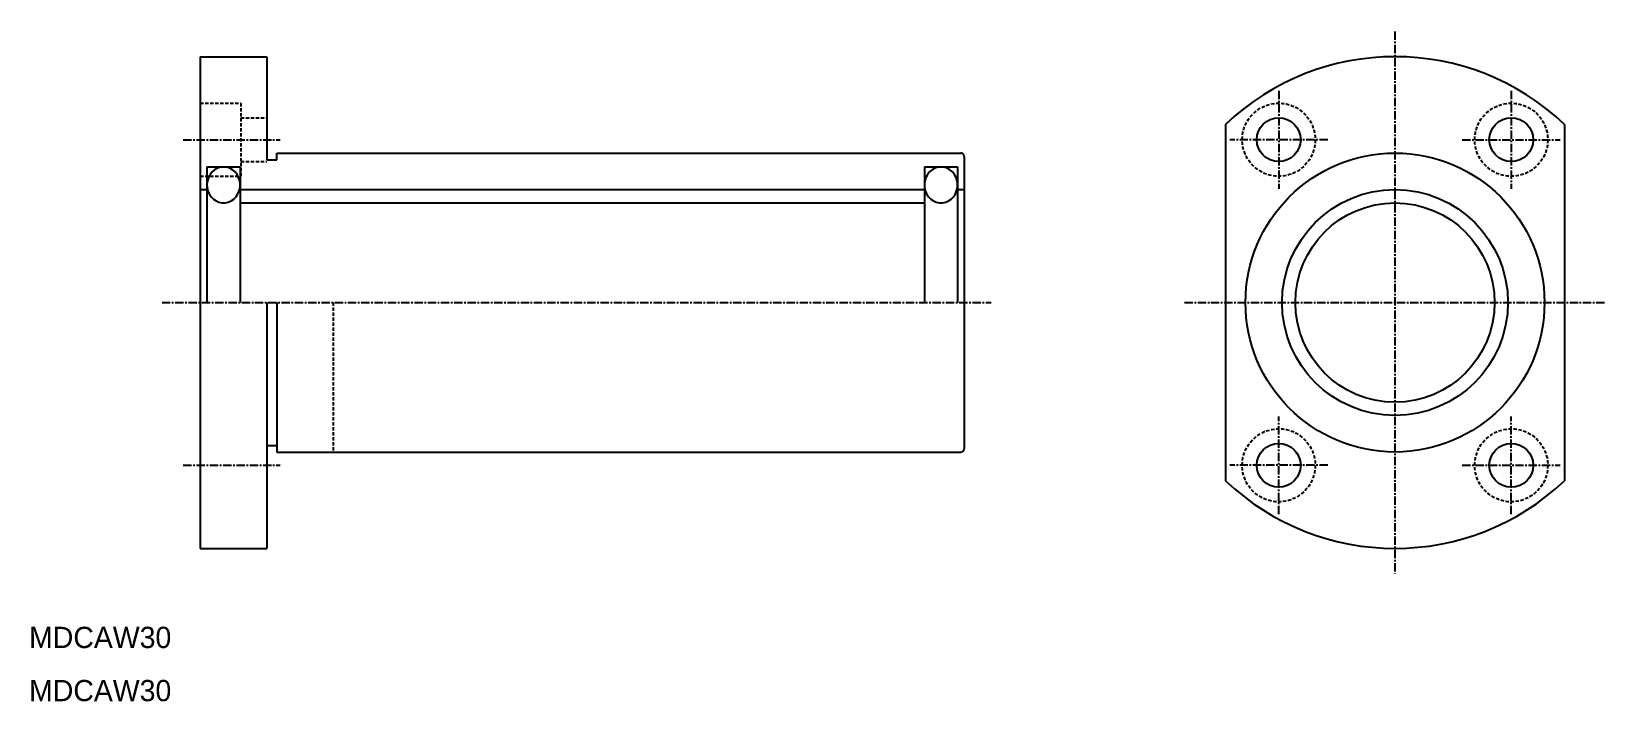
# Model space of a CAD drawing. Extents: x 10 to 247, y 10 to 111.
import ezdxf

# ---------------------------------------------------------------- set-up
doc = ezdxf.new("R2010")
doc.units = 0
doc.linetypes.add('CENTER', pattern=[2, 1.25, -0.25, 0.25, -0.25])
doc.linetypes.add('DASHED', pattern=[0.75, 0.5, -0.25])
doc.layers.get('0').update_dxf_attribs({"linetype": 'CONTINUOUS'})
doc.layers.add('CENTER', color=1, linetype='CENTER')

msp = doc.modelspace()

# ---------------------------------------------------------------- linework, layer by layer
at = {"color": 7, "linetype": 'CONTINUOUS'}
for p, q in [((35.77, 107), (35.77, 33)), ((35.77, 107), (45.77, 107)), ((45.77, 107), (45.77, 91.5)), ((190.12, 96.81), (190.12, 43.19)), ((241.12, 96.81), (241.12, 43.19)), ((47.27, 92.5), (150.27, 92.5)), ((47.27, 91.5), (47.27, 92.5)), ((36.77, 90.4), (41.77, 90.4)), ((36.77, 90.4), (36.77, 70)), ((41.77, 90.4), (41.77, 70)), ((45.77, 91.5), (47.27, 91.5)), ((144.77, 90.4), (144.77, 70)), ((144.77, 90.4), (149.77, 90.4)), ((149.77, 90.4), (149.77, 70)), ((150.77, 92), (150.77, 48)), ((35.77, 87), (36.77, 87)), ((41.77, 87), (144.77, 87)), ((149.77, 87), (150.77, 87)), ((41.77, 85), (144.77, 85)), ((45.77, 70), (45.77, 33)), ((47.27, 70), (47.27, 47.5)), ((47.27, 64.37), (47.27, 64.37)), ((47.27, 58.75), (47.27, 58.75)), ((45.77, 48.5), (47.27, 48.5)), ((47.27, 47.5), (150.27, 47.5)), ((35.77, 33), (45.77, 33))]:
    msp.add_line(p, q, dxfattribs=at)
at = {"color": 3, "linetype": 'DASHED'}
for p, q in [((35.77, 100), (41.87, 100)), ((41.87, 100), (41.87, 89)), ((41.87, 97.8), (45.77, 97.8)), ((41.87, 91.2), (45.77, 91.2)), ((35.77, 89), (41.87, 89)), ((55.77, 70), (55.77, 47.5))]:
    msp.add_line(p, q, dxfattribs=at)
at = {"color": 7, "linetype": 'CONTINUOUS', "flags": 128}
for points in [[(39.27, 90.4), (38.8, 90.35), (38.34, 90.21), (37.92, 89.97), (37.55, 89.65), (37.23, 89.27), (37, 88.82), (36.84, 88.34), (36.77, 87.83), (36.8, 87.32), (36.91, 86.82), (37.11, 86.35), (37.38, 85.93), (37.73, 85.58), (38.13, 85.3), (38.57, 85.11), (39.03, 85.01), (39.51, 85.01), (39.98, 85.11), (40.42, 85.3), (40.82, 85.58), (41.16, 85.93), (41.44, 86.35), (41.63, 86.82), (41.75, 87.32), (41.77, 87.83), (41.7, 88.34), (41.54, 88.82), (41.31, 89.27), (41, 89.65), (40.62, 89.97), (40.2, 90.21), (39.74, 90.35)], [(147.27, 90.4), (146.8, 90.35), (146.34, 90.21), (145.92, 89.97), (145.55, 89.65), (145.23, 89.27), (145, 88.82), (144.84, 88.34), (144.77, 87.83), (144.8, 87.32), (144.91, 86.82), (145.11, 86.35), (145.38, 85.93), (145.73, 85.58), (146.13, 85.3), (146.57, 85.11), (147.03, 85.01), (147.51, 85.01), (147.98, 85.11), (148.42, 85.3), (148.82, 85.58), (149.16, 85.93), (149.44, 86.35), (149.63, 86.82), (149.75, 87.32), (149.77, 87.83), (149.7, 88.34), (149.54, 88.82), (149.31, 89.27), (149, 89.65), (148.62, 89.97), (148.2, 90.21), (147.74, 90.35)]]:
    msp.add_lwpolyline(points, close=True, dxfattribs=at)
at = {"color": 3, "linetype": 'DASHED'}
for centre in [(198.12, 94.5), (233.12, 94.5), (198.12, 45.5), (233.12, 45.5)]:
    msp.add_circle(centre, 5.5, dxfattribs=at)
at = {"color": 7, "linetype": 'CONTINUOUS'}
for centre, radius in [((198.12, 94.5), 3.3), ((233.12, 94.5), 3.3), ((215.62, 70), 22.5), ((215.62, 70), 17), ((215.62, 70), 15), ((198.12, 45.5), 3.3), ((233.12, 45.5), 3.3)]:
    msp.add_circle(centre, radius, dxfattribs=at)
for centre, radius, start, end in [((215.62, 70), 37, 46.434, 133.566), ((150.27, 92), 0.5, 360, 90), ((150.27, 48), 0.5, 270, 0), ((215.62, 70), 37, 226.434, 313.566)]:
    msp.add_arc(centre, radius, start, end, dxfattribs=at)
at = {"layer": 'CENTER', "color": 1, "linetype": 'CENTER'}
for p, q in [((215.62, 110.79), (215.62, 29.21)), ((198.12, 101.87), (198.12, 87.13)), ((233.12, 101.87), (233.12, 87.13)), ((33.21, 94.5), (47.8, 94.5)), ((205.49, 94.5), (190.74, 94.5)), ((225.74, 94.5), (240.49, 94.5)), ((30, 70), (154.83, 70)), ((183.92, 70), (247.31, 70)), ((198.12, 38.13), (198.12, 52.87)), ((233.12, 38.13), (233.12, 52.87)), ((33.21, 45.5), (47.8, 45.5)), ((205.49, 45.5), (190.74, 45.5)), ((225.74, 45.5), (240.49, 45.5))]:
    msp.add_line(p, q, dxfattribs=at)

# ---------------------------------------------------------------- texts
at = {"color": 7, "linetype": 'CONTINUOUS'}
for p in [(10, 18), (10, 10)]:
    msp.add_text('MDCAW30', height=3.2, dxfattribs=at).set_placement(p)

doc.saveas('drawing.dxf')
